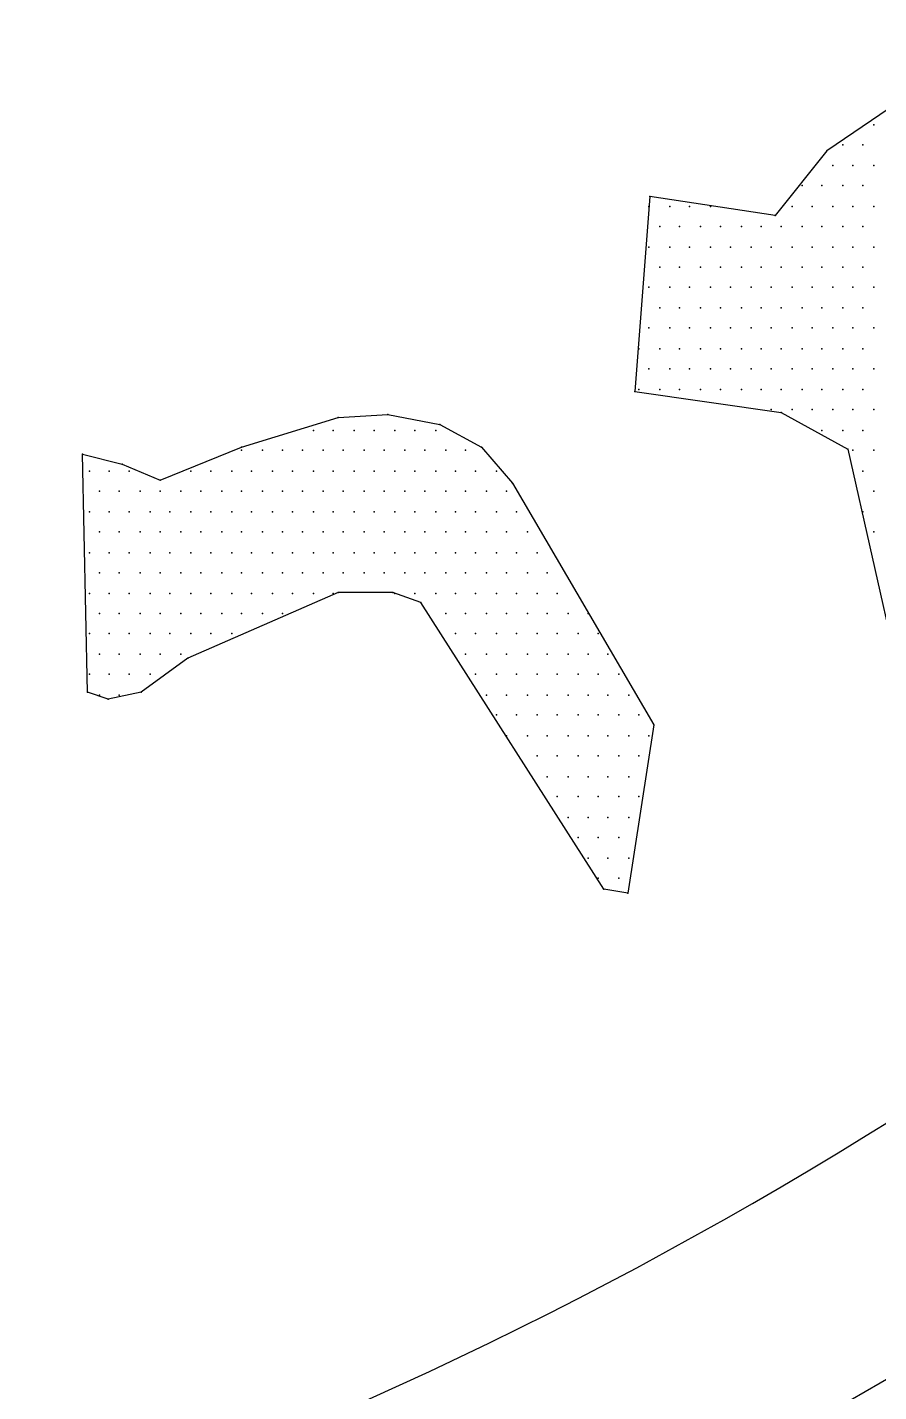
# Model space of a CAD drawing. Extents: x 180421 to 181317, y 668879 to 669680.
# Drawn here: x 180620.51 to 180625.02, y 669599.49 to 669606.72 of the extents above; entities that cross this region are included whole.
import ezdxf

# ---------------------------------------------------------------- set-up
doc = ezdxf.new("R2010")
doc.units = 0
doc.header["$LTSCALE"] = 2.5
doc.header["$MEASUREMENT"] = 0
doc.layers.add('KOTERET', color=1, linetype='CONTINUOUS')

msp = doc.modelspace()

# ---------------------------------------------------------------- linework, layer by layer
at = {"layer": 'KOTERET', "color": 1, "linetype": 'Continuous'}
for points in [[(180622.0816, 669630.2263, 0.06433), (180609.3401, 669633.7416, 0.055067), (180598.0185, 669634.0794, 0.081051), (180584.6436, 669631.3295, 0.05642), (180576.1722, 669626.9486, 0.170965), (180569.6589, 669619.3533, 0.076819), (180568.6666, 669614.8616, 0.118306), (180570.2554, 669608.0158, 0.129737), (180575.3329, 669602.2468, 0.070189), (180585.2717, 669597.0109, 0.047922), (180592.7245, 669595.116, 0.049022), (180603.3916, 669594.3507, 0.072792), (180618.9939, 669597.0531, 0.1248), (180629.2441, 669602.6585, 0.103709), (180634.8759, 669610.6232, 0.036886), (180635.2876, 669612.3703, 0.106536), (180635.0026, 669617.4954, 0.106243), (180629.9355, 669625.2332, 0.106919), (180622.0816, 669630.2263)], [(180592.9145, 669596.2614, 0.049045), (180603.36, 669595.5119, 0.072972), (180618.6666, 669598.1721, 0.125195), (180628.4524, 669603.5083, 0.103069), (180633.7886, 669611.0297, 0.035565), (180634.1422, 669612.5551, 0.105225), (180633.8994, 669617.1365, 0.105504), (180629.1227, 669624.4098, 0.107235), (180621.6594, 669629.1496, 0.064474), (180609.1765, 669632.591, 0.055181), (180598.0871, 669632.9235, 0.081162), (180585.0606, 669630.2474, 0.05669), (180576.7844, 669625.9616, 0.171614), (180570.7409, 669618.9363, 0.076301), (180569.8278, 669614.8194, 0.117637), (180571.2952, 669608.5384, 0.130118), (180575.998, 669603.2022, 0.070334), (180585.6676, 669598.1034, 0.047983), (180592.9145, 669596.2614)]]:
    msp.add_lwpolyline(points, format="xyb", dxfattribs=at)
at = {"layer": 'KOTERET', "color": 2, "linetype": 'Continuous'}
for points in [[(180625.4069, 669606.5168), (180624.7471, 669606.0682)], [(180624.9952, 669606.2054), (180624.9952, 669606.2054)], [(180624.7471, 669606.0682), (180624.4726, 669605.7251)], [(180624.8315, 669606.0999), (180624.8315, 669606.0999)], [(180624.9371, 669606.0999), (180624.9371, 669606.0999)], [(180624.7788, 669605.989), (180624.7788, 669605.989)], [(180624.8843, 669605.989), (180624.8843, 669605.989)], [(180624.9952, 669605.989), (180624.9952, 669605.989)], [(180624.6151, 669605.8835), (180624.6151, 669605.8835)], [(180624.7207, 669605.8835), (180624.7207, 669605.8835)], [(180624.8315, 669605.8835), (180624.8315, 669605.8835)], [(180624.9371, 669605.8835), (180624.9371, 669605.8835)], [(180623.8076, 669605.8254), (180623.7284, 669604.7909)], [(180623.8023, 669605.7726), (180623.8023, 669605.7726)], [(180624.4726, 669605.7251), (180623.8076, 669605.8254)], [(180623.9131, 669605.7726), (180623.9131, 669605.7726)], [(180624.0187, 669605.7726), (180624.0187, 669605.7726)], [(180624.1295, 669605.7726), (180624.1295, 669605.7726)], [(180624.5624, 669605.7726), (180624.5624, 669605.7726)], [(180624.6679, 669605.7726), (180624.6679, 669605.7726)], [(180624.7788, 669605.7726), (180624.7788, 669605.7726)], [(180624.8843, 669605.7726), (180624.8843, 669605.7726)], [(180624.9952, 669605.7726), (180624.9952, 669605.7726)], [(180623.8604, 669605.6671), (180623.8604, 669605.6671)], [(180623.9659, 669605.6671), (180623.9659, 669605.6671)], [(180624.0768, 669605.6671), (180624.0768, 669605.6671)], [(180624.1823, 669605.6671), (180624.1823, 669605.6671)], [(180624.2932, 669605.6671), (180624.2932, 669605.6671)], [(180624.3987, 669605.6671), (180624.3987, 669605.6671)], [(180624.5043, 669605.6671), (180624.5043, 669605.6671)], [(180624.6151, 669605.6671), (180624.6151, 669605.6671)], [(180624.7207, 669605.6671), (180624.7207, 669605.6671)], [(180624.8315, 669605.6671), (180624.8315, 669605.6671)], [(180624.9371, 669605.6671), (180624.9371, 669605.6671)], [(180623.8023, 669605.5562), (180623.8023, 669605.5562)], [(180623.9131, 669605.5562), (180623.9131, 669605.5562)], [(180624.0187, 669605.5562), (180624.0187, 669605.5562)], [(180624.1295, 669605.5562), (180624.1295, 669605.5562)], [(180624.2351, 669605.5562), (180624.2351, 669605.5562)], [(180624.3459, 669605.5562), (180624.3459, 669605.5562)], [(180624.4515, 669605.5562), (180624.4515, 669605.5562)], [(180624.5624, 669605.5562), (180624.5624, 669605.5562)], [(180624.6679, 669605.5562), (180624.6679, 669605.5562)], [(180624.7788, 669605.5562), (180624.7788, 669605.5562)], [(180624.8843, 669605.5562), (180624.8843, 669605.5562)], [(180624.9952, 669605.5562), (180624.9952, 669605.5562)], [(180623.8604, 669605.4506), (180623.8604, 669605.4506)], [(180623.9659, 669605.4506), (180623.9659, 669605.4506)], [(180624.0768, 669605.4506), (180624.0768, 669605.4506)], [(180624.1823, 669605.4506), (180624.1823, 669605.4506)], [(180624.2932, 669605.4506), (180624.2932, 669605.4506)], [(180624.3987, 669605.4506), (180624.3987, 669605.4506)], [(180624.5043, 669605.4506), (180624.5043, 669605.4506)], [(180624.6151, 669605.4506), (180624.6151, 669605.4506)], [(180624.7207, 669605.4506), (180624.7207, 669605.4506)], [(180624.8315, 669605.4506), (180624.8315, 669605.4506)], [(180624.9371, 669605.4506), (180624.9371, 669605.4506)], [(180623.8023, 669605.3451), (180623.8023, 669605.3451)], [(180623.9131, 669605.3451), (180623.9131, 669605.3451)], [(180624.0187, 669605.3451), (180624.0187, 669605.3451)], [(180624.1295, 669605.3451), (180624.1295, 669605.3451)], [(180624.2351, 669605.3451), (180624.2351, 669605.3451)], [(180624.3459, 669605.3451), (180624.3459, 669605.3451)], [(180624.4515, 669605.3451), (180624.4515, 669605.3451)], [(180624.5624, 669605.3451), (180624.5624, 669605.3451)], [(180624.6679, 669605.3451), (180624.6679, 669605.3451)], [(180624.7788, 669605.3451), (180624.7788, 669605.3451)], [(180624.8843, 669605.3451), (180624.8843, 669605.3451)], [(180624.9952, 669605.3451), (180624.9952, 669605.3451)], [(180623.8604, 669605.2342), (180623.8604, 669605.2342)], [(180623.9659, 669605.2342), (180623.9659, 669605.2342)], [(180624.0768, 669605.2342), (180624.0768, 669605.2342)], [(180624.1823, 669605.2342), (180624.1823, 669605.2342)], [(180624.2932, 669605.2342), (180624.2932, 669605.2342)], [(180624.3987, 669605.2342), (180624.3987, 669605.2342)], [(180624.5043, 669605.2342), (180624.5043, 669605.2342)], [(180624.6151, 669605.2342), (180624.6151, 669605.2342)], [(180624.7207, 669605.2342), (180624.7207, 669605.2342)], [(180624.8315, 669605.2342), (180624.8315, 669605.2342)], [(180624.9371, 669605.2342), (180624.9371, 669605.2342)], [(180623.8023, 669605.1287), (180623.8023, 669605.1287)], [(180623.9131, 669605.1287), (180623.9131, 669605.1287)], [(180624.0187, 669605.1287), (180624.0187, 669605.1287)], [(180624.1295, 669605.1287), (180624.1295, 669605.1287)], [(180624.2351, 669605.1287), (180624.2351, 669605.1287)], [(180624.3459, 669605.1287), (180624.3459, 669605.1287)], [(180624.4515, 669605.1287), (180624.4515, 669605.1287)], [(180624.5624, 669605.1287), (180624.5624, 669605.1287)], [(180624.6679, 669605.1287), (180624.6679, 669605.1287)], [(180624.7788, 669605.1287), (180624.7788, 669605.1287)], [(180624.8843, 669605.1287), (180624.8843, 669605.1287)], [(180624.9952, 669605.1287), (180624.9952, 669605.1287)], [(180623.7495, 669605.0178), (180623.7495, 669605.0178)], [(180623.8604, 669605.0178), (180623.8604, 669605.0178)], [(180623.9659, 669605.0178), (180623.9659, 669605.0178)], [(180624.0768, 669605.0178), (180624.0768, 669605.0178)], [(180624.1823, 669605.0178), (180624.1823, 669605.0178)], [(180624.2932, 669605.0178), (180624.2932, 669605.0178)], [(180624.3987, 669605.0178), (180624.3987, 669605.0178)], [(180624.5043, 669605.0178), (180624.5043, 669605.0178)], [(180624.6151, 669605.0178), (180624.6151, 669605.0178)], [(180624.7207, 669605.0178), (180624.7207, 669605.0178)], [(180624.8315, 669605.0178), (180624.8315, 669605.0178)], [(180624.9371, 669605.0178), (180624.9371, 669605.0178)], [(180623.8023, 669604.9123), (180623.8023, 669604.9123)], [(180623.9131, 669604.9123), (180623.9131, 669604.9123)], [(180624.0187, 669604.9123), (180624.0187, 669604.9123)], [(180624.1295, 669604.9123), (180624.1295, 669604.9123)], [(180624.2351, 669604.9123), (180624.2351, 669604.9123)], [(180624.3459, 669604.9123), (180624.3459, 669604.9123)], [(180624.4515, 669604.9123), (180624.4515, 669604.9123)], [(180624.5624, 669604.9123), (180624.5624, 669604.9123)], [(180624.6679, 669604.9123), (180624.6679, 669604.9123)], [(180624.7788, 669604.9123), (180624.7788, 669604.9123)], [(180624.8843, 669604.9123), (180624.8843, 669604.9123)], [(180624.9952, 669604.9123), (180624.9952, 669604.9123)], [(180623.7284, 669604.7909), (180624.5043, 669604.68)], [(180623.7495, 669604.8014), (180623.7495, 669604.8014)], [(180623.8604, 669604.8014), (180623.8604, 669604.8014)], [(180623.9659, 669604.8014), (180623.9659, 669604.8014)], [(180624.0768, 669604.8014), (180624.0768, 669604.8014)], [(180624.1823, 669604.8014), (180624.1823, 669604.8014)], [(180624.2932, 669604.8014), (180624.2932, 669604.8014)], [(180624.3987, 669604.8014), (180624.3987, 669604.8014)], [(180624.5043, 669604.8014), (180624.5043, 669604.8014)], [(180624.6151, 669604.8014), (180624.6151, 669604.8014)], [(180624.7207, 669604.8014), (180624.7207, 669604.8014)], [(180624.8315, 669604.8014), (180624.8315, 669604.8014)], [(180624.9371, 669604.8014), (180624.9371, 669604.8014)], [(180624.4515, 669604.6959), (180624.4515, 669604.6959)], [(180624.5043, 669604.68), (180624.8579, 669604.4847)], [(180624.5624, 669604.6959), (180624.5624, 669604.6959)], [(180624.6679, 669604.6959), (180624.6679, 669604.6959)], [(180624.7788, 669604.6959), (180624.7788, 669604.6959)], [(180624.8843, 669604.6959), (180624.8843, 669604.6959)], [(180624.9952, 669604.6959), (180624.9952, 669604.6959)], [(180621.6435, 669604.4953), (180622.1555, 669604.6536)], [(180622.1555, 669604.6536), (180622.4194, 669604.6695)], [(180622.4194, 669604.6695), (180622.6939, 669604.6167)], [(180622.6939, 669604.6167), (180622.9156, 669604.4953)], [(180622.0236, 669604.585), (180622.0236, 669604.585)], [(180622.1291, 669604.585), (180622.1291, 669604.585)], [(180622.24, 669604.585), (180622.24, 669604.585)], [(180622.3455, 669604.585), (180622.3455, 669604.585)], [(180622.4564, 669604.585), (180622.4564, 669604.585)], [(180622.5619, 669604.585), (180622.5619, 669604.585)], [(180622.6728, 669604.585), (180622.6728, 669604.585)], [(180624.7207, 669604.585), (180624.7207, 669604.585)], [(180624.8315, 669604.585), (180624.8315, 669604.585)], [(180624.9371, 669604.585), (180624.9371, 669604.585)], [(180620.8254, 669603.1969), (180620.799, 669604.4584)], [(180620.799, 669604.4584), (180621.0101, 669604.4056)], [(180621.2107, 669604.3211), (180621.6435, 669604.4953)], [(180621.6435, 669604.4795), (180621.6435, 669604.4795)], [(180621.7544, 669604.4795), (180621.7544, 669604.4795)], [(180621.8599, 669604.4795), (180621.8599, 669604.4795)], [(180621.9655, 669604.4795), (180621.9655, 669604.4795)], [(180622.0763, 669604.4795), (180622.0763, 669604.4795)], [(180622.1819, 669604.4795), (180622.1819, 669604.4795)], [(180622.2927, 669604.4795), (180622.2927, 669604.4795)], [(180622.3983, 669604.4795), (180622.3983, 669604.4795)], [(180622.5091, 669604.4795), (180622.5091, 669604.4795)], [(180622.6147, 669604.4795), (180622.6147, 669604.4795)], [(180622.7256, 669604.4795), (180622.7256, 669604.4795)], [(180622.8311, 669604.4795), (180622.8311, 669604.4795)], [(180622.9156, 669604.4953), (180623.0792, 669604.3053)], [(180624.8579, 669604.4847), (180625.1166, 669603.3394)], [(180624.8843, 669604.4795), (180624.8843, 669604.4795)], [(180624.9952, 669604.4795), (180624.9952, 669604.4795)], [(180621.0101, 669604.4056), (180621.2107, 669604.3211)], [(180620.836, 669604.3686), (180620.836, 669604.3686)], [(180620.9415, 669604.3686), (180620.9415, 669604.3686)], [(180621.0471, 669604.3686), (180621.0471, 669604.3686)], [(180621.3743, 669604.3686), (180621.3743, 669604.3686)], [(180621.4799, 669604.3686), (180621.4799, 669604.3686)], [(180621.5907, 669604.3686), (180621.5907, 669604.3686)], [(180621.6963, 669604.3686), (180621.6963, 669604.3686)], [(180621.8072, 669604.3686), (180621.8072, 669604.3686)], [(180621.9127, 669604.3686), (180621.9127, 669604.3686)], [(180622.0236, 669604.3686), (180622.0236, 669604.3686)], [(180622.1291, 669604.3686), (180622.1291, 669604.3686)], [(180622.24, 669604.3686), (180622.24, 669604.3686)], [(180622.3455, 669604.3686), (180622.3455, 669604.3686)], [(180622.4564, 669604.3686), (180622.4564, 669604.3686)], [(180622.5619, 669604.3686), (180622.5619, 669604.3686)], [(180622.6728, 669604.3686), (180622.6728, 669604.3686)], [(180622.7783, 669604.3686), (180622.7783, 669604.3686)], [(180622.8839, 669604.3686), (180622.8839, 669604.3686)], [(180622.9947, 669604.3686), (180622.9947, 669604.3686)], [(180624.9371, 669604.3686), (180624.9371, 669604.3686)], [(180620.8888, 669604.2631), (180620.8888, 669604.2631)], [(180620.9943, 669604.2631), (180620.9943, 669604.2631)], [(180621.1052, 669604.2631), (180621.1052, 669604.2631)], [(180621.2107, 669604.2631), (180621.2107, 669604.2631)], [(180621.3216, 669604.2631), (180621.3216, 669604.2631)], [(180621.4271, 669604.2631), (180621.4271, 669604.2631)], [(180621.538, 669604.2631), (180621.538, 669604.2631)], [(180621.6435, 669604.2631), (180621.6435, 669604.2631)], [(180621.7544, 669604.2631), (180621.7544, 669604.2631)], [(180621.8599, 669604.2631), (180621.8599, 669604.2631)], [(180621.9655, 669604.2631), (180621.9655, 669604.2631)], [(180622.0763, 669604.2631), (180622.0763, 669604.2631)], [(180622.1819, 669604.2631), (180622.1819, 669604.2631)], [(180622.2927, 669604.2631), (180622.2927, 669604.2631)], [(180622.3983, 669604.2631), (180622.3983, 669604.2631)], [(180622.5091, 669604.2631), (180622.5091, 669604.2631)], [(180622.6147, 669604.2631), (180622.6147, 669604.2631)], [(180622.7256, 669604.2631), (180622.7256, 669604.2631)], [(180622.8311, 669604.2631), (180622.8311, 669604.2631)], [(180622.942, 669604.2631), (180622.942, 669604.2631)], [(180623.0475, 669604.2631), (180623.0475, 669604.2631)], [(180623.0792, 669604.3053), (180623.8287, 669603.0227)], [(180624.9952, 669604.2631), (180624.9952, 669604.2631)], [(180620.836, 669604.1522), (180620.836, 669604.1522)], [(180620.9415, 669604.1522), (180620.9415, 669604.1522)], [(180621.0471, 669604.1522), (180621.0471, 669604.1522)], [(180621.1579, 669604.1522), (180621.1579, 669604.1522)], [(180621.2635, 669604.1522), (180621.2635, 669604.1522)], [(180621.3743, 669604.1522), (180621.3743, 669604.1522)], [(180621.4799, 669604.1522), (180621.4799, 669604.1522)], [(180621.5907, 669604.1522), (180621.5907, 669604.1522)], [(180621.6963, 669604.1522), (180621.6963, 669604.1522)], [(180621.8072, 669604.1522), (180621.8072, 669604.1522)], [(180621.9127, 669604.1522), (180621.9127, 669604.1522)], [(180622.0236, 669604.1522), (180622.0236, 669604.1522)], [(180622.1291, 669604.1522), (180622.1291, 669604.1522)], [(180622.24, 669604.1522), (180622.24, 669604.1522)], [(180622.3455, 669604.1522), (180622.3455, 669604.1522)], [(180622.4564, 669604.1522), (180622.4564, 669604.1522)], [(180622.5619, 669604.1522), (180622.5619, 669604.1522)], [(180622.6728, 669604.1522), (180622.6728, 669604.1522)], [(180622.7783, 669604.1522), (180622.7783, 669604.1522)], [(180622.8839, 669604.1522), (180622.8839, 669604.1522)], [(180622.9947, 669604.1522), (180622.9947, 669604.1522)], [(180623.1003, 669604.1522), (180623.1003, 669604.1522)], [(180624.9371, 669604.1522), (180624.9371, 669604.1522)], [(180620.8888, 669604.0467), (180620.8888, 669604.0467)], [(180620.9943, 669604.0467), (180620.9943, 669604.0467)], [(180621.1052, 669604.0467), (180621.1052, 669604.0467)], [(180621.2107, 669604.0467), (180621.2107, 669604.0467)], [(180621.3216, 669604.0467), (180621.3216, 669604.0467)], [(180621.4271, 669604.0467), (180621.4271, 669604.0467)], [(180621.538, 669604.0467), (180621.538, 669604.0467)], [(180621.6435, 669604.0467), (180621.6435, 669604.0467)], [(180621.7544, 669604.0467), (180621.7544, 669604.0467)], [(180621.8599, 669604.0467), (180621.8599, 669604.0467)], [(180621.9655, 669604.0467), (180621.9655, 669604.0467)], [(180622.0763, 669604.0467), (180622.0763, 669604.0467)], [(180622.1819, 669604.0467), (180622.1819, 669604.0467)], [(180622.2927, 669604.0467), (180622.2927, 669604.0467)], [(180622.3983, 669604.0467), (180622.3983, 669604.0467)], [(180622.5091, 669604.0467), (180622.5091, 669604.0467)], [(180622.6147, 669604.0467), (180622.6147, 669604.0467)], [(180622.7256, 669604.0467), (180622.7256, 669604.0467)], [(180622.8311, 669604.0467), (180622.8311, 669604.0467)], [(180622.942, 669604.0467), (180622.942, 669604.0467)], [(180623.0475, 669604.0467), (180623.0475, 669604.0467)], [(180623.1584, 669604.0467), (180623.1584, 669604.0467)], [(180624.9952, 669604.0467), (180624.9952, 669604.0467)], [(180620.836, 669603.9358), (180620.836, 669603.9358)], [(180620.9415, 669603.9358), (180620.9415, 669603.9358)], [(180621.0471, 669603.9358), (180621.0471, 669603.9358)], [(180621.1579, 669603.9358), (180621.1579, 669603.9358)], [(180621.2635, 669603.9358), (180621.2635, 669603.9358)], [(180621.3743, 669603.9358), (180621.3743, 669603.9358)], [(180621.4799, 669603.9358), (180621.4799, 669603.9358)], [(180621.5907, 669603.9358), (180621.5907, 669603.9358)], [(180621.6963, 669603.9358), (180621.6963, 669603.9358)], [(180621.8072, 669603.9358), (180621.8072, 669603.9358)], [(180621.9127, 669603.9358), (180621.9127, 669603.9358)], [(180622.0236, 669603.9358), (180622.0236, 669603.9358)], [(180622.1291, 669603.9358), (180622.1291, 669603.9358)], [(180622.24, 669603.9358), (180622.24, 669603.9358)], [(180622.3455, 669603.9358), (180622.3455, 669603.9358)], [(180622.4564, 669603.9358), (180622.4564, 669603.9358)], [(180622.5619, 669603.9358), (180622.5619, 669603.9358)], [(180622.6728, 669603.9358), (180622.6728, 669603.9358)], [(180622.7783, 669603.9358), (180622.7783, 669603.9358)], [(180622.8839, 669603.9358), (180622.8839, 669603.9358)], [(180622.9947, 669603.9358), (180622.9947, 669603.9358)], [(180623.1003, 669603.9358), (180623.1003, 669603.9358)], [(180623.2111, 669603.9358), (180623.2111, 669603.9358)], [(180620.8888, 669603.8303), (180620.8888, 669603.8303)], [(180620.9943, 669603.8303), (180620.9943, 669603.8303)], [(180621.1052, 669603.8303), (180621.1052, 669603.8303)], [(180621.2107, 669603.8303), (180621.2107, 669603.8303)], [(180621.3216, 669603.8303), (180621.3216, 669603.8303)], [(180621.4271, 669603.8303), (180621.4271, 669603.8303)], [(180621.538, 669603.8303), (180621.538, 669603.8303)], [(180621.6435, 669603.8303), (180621.6435, 669603.8303)], [(180621.7544, 669603.8303), (180621.7544, 669603.8303)], [(180621.8599, 669603.8303), (180621.8599, 669603.8303)], [(180621.9655, 669603.8303), (180621.9655, 669603.8303)], [(180622.0763, 669603.8303), (180622.0763, 669603.8303)], [(180622.1819, 669603.8303), (180622.1819, 669603.8303)], [(180622.2927, 669603.8303), (180622.2927, 669603.8303)], [(180622.3983, 669603.8303), (180622.3983, 669603.8303)], [(180622.5091, 669603.8303), (180622.5091, 669603.8303)], [(180622.6147, 669603.8303), (180622.6147, 669603.8303)], [(180622.7256, 669603.8303), (180622.7256, 669603.8303)], [(180622.8311, 669603.8303), (180622.8311, 669603.8303)], [(180622.942, 669603.8303), (180622.942, 669603.8303)], [(180623.0475, 669603.8303), (180623.0475, 669603.8303)], [(180623.1584, 669603.8303), (180623.1584, 669603.8303)], [(180623.2639, 669603.8303), (180623.2639, 669603.8303)], [(180620.836, 669603.7194), (180620.836, 669603.7194)], [(180620.9415, 669603.7194), (180620.9415, 669603.7194)], [(180621.0471, 669603.7194), (180621.0471, 669603.7194)], [(180621.1579, 669603.7194), (180621.1579, 669603.7194)], [(180621.2635, 669603.7194), (180621.2635, 669603.7194)], [(180622.1555, 669603.7247), (180621.3585, 669603.3763)], [(180621.3743, 669603.7194), (180621.3743, 669603.7194)], [(180621.4799, 669603.7194), (180621.4799, 669603.7194)], [(180621.5907, 669603.7194), (180621.5907, 669603.7194)], [(180621.6963, 669603.7194), (180621.6963, 669603.7194)], [(180621.8072, 669603.7194), (180621.8072, 669603.7194)], [(180621.9127, 669603.7194), (180621.9127, 669603.7194)], [(180622.0236, 669603.7194), (180622.0236, 669603.7194)], [(180622.1291, 669603.7194), (180622.1291, 669603.7194)], [(180622.4458, 669603.7247), (180622.1555, 669603.7247)], [(180622.5936, 669603.6719), (180622.4458, 669603.7247)], [(180622.4564, 669603.7194), (180622.4564, 669603.7194)], [(180622.5619, 669603.7194), (180622.5619, 669603.7194)], [(180623.5648, 669602.1518), (180622.5936, 669603.6719)], [(180622.6728, 669603.7194), (180622.6728, 669603.7194)], [(180622.7783, 669603.7194), (180622.7783, 669603.7194)], [(180622.8839, 669603.7194), (180622.8839, 669603.7194)], [(180622.9947, 669603.7194), (180622.9947, 669603.7194)], [(180623.1003, 669603.7194), (180623.1003, 669603.7194)], [(180623.2111, 669603.7194), (180623.2111, 669603.7194)], [(180623.3167, 669603.7194), (180623.3167, 669603.7194)], [(180620.8888, 669603.6138), (180620.8888, 669603.6138)], [(180620.9943, 669603.6138), (180620.9943, 669603.6138)], [(180621.1052, 669603.6138), (180621.1052, 669603.6138)], [(180621.2107, 669603.6138), (180621.2107, 669603.6138)], [(180621.3216, 669603.6138), (180621.3216, 669603.6138)], [(180621.4271, 669603.6138), (180621.4271, 669603.6138)], [(180621.538, 669603.6138), (180621.538, 669603.6138)], [(180621.6435, 669603.6138), (180621.6435, 669603.6138)], [(180621.7544, 669603.6138), (180621.7544, 669603.6138)], [(180621.8599, 669603.6138), (180621.8599, 669603.6138)], [(180622.7256, 669603.6138), (180622.7256, 669603.6138)], [(180622.8311, 669603.6138), (180622.8311, 669603.6138)], [(180622.942, 669603.6138), (180622.942, 669603.6138)], [(180623.0475, 669603.6138), (180623.0475, 669603.6138)], [(180623.1584, 669603.6138), (180623.1584, 669603.6138)], [(180623.2639, 669603.6138), (180623.2639, 669603.6138)], [(180623.3748, 669603.6138), (180623.3748, 669603.6138)], [(180623.4803, 669603.6138), (180623.4803, 669603.6138)], [(180620.836, 669603.5083), (180620.836, 669603.5083)], [(180620.9415, 669603.5083), (180620.9415, 669603.5083)], [(180621.0471, 669603.5083), (180621.0471, 669603.5083)], [(180621.1579, 669603.5083), (180621.1579, 669603.5083)], [(180621.2635, 669603.5083), (180621.2635, 669603.5083)], [(180621.3743, 669603.5083), (180621.3743, 669603.5083)], [(180621.4799, 669603.5083), (180621.4799, 669603.5083)], [(180621.5907, 669603.5083), (180621.5907, 669603.5083)], [(180622.7783, 669603.5083), (180622.7783, 669603.5083)], [(180622.8839, 669603.5083), (180622.8839, 669603.5083)], [(180622.9947, 669603.5083), (180622.9947, 669603.5083)], [(180623.1003, 669603.5083), (180623.1003, 669603.5083)], [(180623.2111, 669603.5083), (180623.2111, 669603.5083)], [(180623.3167, 669603.5083), (180623.3167, 669603.5083)], [(180623.4275, 669603.5083), (180623.4275, 669603.5083)], [(180623.5331, 669603.5083), (180623.5331, 669603.5083)], [(180620.8888, 669603.3974), (180620.8888, 669603.3974)], [(180620.9943, 669603.3974), (180620.9943, 669603.3974)], [(180621.1052, 669603.3974), (180621.1052, 669603.3974)], [(180621.3585, 669603.3763), (180621.1104, 669603.1969)], [(180621.2107, 669603.3974), (180621.2107, 669603.3974)], [(180621.3216, 669603.3974), (180621.3216, 669603.3974)], [(180622.8311, 669603.3974), (180622.8311, 669603.3974)], [(180622.942, 669603.3974), (180622.942, 669603.3974)], [(180623.0475, 669603.3974), (180623.0475, 669603.3974)], [(180623.1584, 669603.3974), (180623.1584, 669603.3974)], [(180623.2639, 669603.3974), (180623.2639, 669603.3974)], [(180623.3748, 669603.3974), (180623.3748, 669603.3974)], [(180623.4803, 669603.3974), (180623.4803, 669603.3974)], [(180623.5859, 669603.3974), (180623.5859, 669603.3974)], [(180620.836, 669603.2919), (180620.836, 669603.2919)], [(180620.9415, 669603.2919), (180620.9415, 669603.2919)], [(180621.0471, 669603.2919), (180621.0471, 669603.2919)], [(180621.1579, 669603.2919), (180621.1579, 669603.2919)], [(180622.8839, 669603.2919), (180622.8839, 669603.2919)], [(180622.9947, 669603.2919), (180622.9947, 669603.2919)], [(180623.1003, 669603.2919), (180623.1003, 669603.2919)], [(180623.2111, 669603.2919), (180623.2111, 669603.2919)], [(180623.3167, 669603.2919), (180623.3167, 669603.2919)], [(180623.4275, 669603.2919), (180623.4275, 669603.2919)], [(180623.5331, 669603.2919), (180623.5331, 669603.2919)], [(180623.644, 669603.2919), (180623.644, 669603.2919)], [(180620.9363, 669603.1599), (180620.8254, 669603.1969)], [(180620.8888, 669603.181), (180620.8888, 669603.181)], [(180621.1104, 669603.1969), (180620.9363, 669603.1599)], [(180620.9943, 669603.181), (180620.9943, 669603.181)], [(180622.942, 669603.181), (180622.942, 669603.181)], [(180623.0475, 669603.181), (180623.0475, 669603.181)], [(180623.1584, 669603.181), (180623.1584, 669603.181)], [(180623.2639, 669603.181), (180623.2639, 669603.181)], [(180623.3748, 669603.181), (180623.3748, 669603.181)], [(180623.4803, 669603.181), (180623.4803, 669603.181)], [(180623.5859, 669603.181), (180623.5859, 669603.181)], [(180623.6967, 669603.181), (180623.6967, 669603.181)], [(180622.9947, 669603.0755), (180622.9947, 669603.0755)], [(180623.1003, 669603.0755), (180623.1003, 669603.0755)], [(180623.2111, 669603.0755), (180623.2111, 669603.0755)], [(180623.3167, 669603.0755), (180623.3167, 669603.0755)], [(180623.4275, 669603.0755), (180623.4275, 669603.0755)], [(180623.5331, 669603.0755), (180623.5331, 669603.0755)], [(180623.644, 669603.0755), (180623.644, 669603.0755)], [(180623.8287, 669603.0227), (180623.6915, 669602.1307)], [(180623.7495, 669603.0755), (180623.7495, 669603.0755)], [(180623.0475, 669602.9646), (180623.0475, 669602.9646)], [(180623.1584, 669602.9646), (180623.1584, 669602.9646)], [(180623.2639, 669602.9646), (180623.2639, 669602.9646)], [(180623.3748, 669602.9646), (180623.3748, 669602.9646)], [(180623.4803, 669602.9646), (180623.4803, 669602.9646)], [(180623.5859, 669602.9646), (180623.5859, 669602.9646)], [(180623.6967, 669602.9646), (180623.6967, 669602.9646)], [(180623.8023, 669602.9646), (180623.8023, 669602.9646)], [(180623.2111, 669602.8591), (180623.2111, 669602.8591)], [(180623.3167, 669602.8591), (180623.3167, 669602.8591)], [(180623.4275, 669602.8591), (180623.4275, 669602.8591)], [(180623.5331, 669602.8591), (180623.5331, 669602.8591)], [(180623.644, 669602.8591), (180623.644, 669602.8591)], [(180623.7495, 669602.8591), (180623.7495, 669602.8591)], [(180623.2639, 669602.7482), (180623.2639, 669602.7482)], [(180623.3748, 669602.7482), (180623.3748, 669602.7482)], [(180623.4803, 669602.7482), (180623.4803, 669602.7482)], [(180623.5859, 669602.7482), (180623.5859, 669602.7482)], [(180623.6967, 669602.7482), (180623.6967, 669602.7482)], [(180623.3167, 669602.6427), (180623.3167, 669602.6427)], [(180623.4275, 669602.6427), (180623.4275, 669602.6427)], [(180623.5331, 669602.6427), (180623.5331, 669602.6427)], [(180623.644, 669602.6427), (180623.644, 669602.6427)], [(180623.7495, 669602.6427), (180623.7495, 669602.6427)], [(180623.3748, 669602.5318), (180623.3748, 669602.5318)], [(180623.4803, 669602.5318), (180623.4803, 669602.5318)], [(180623.5859, 669602.5318), (180623.5859, 669602.5318)], [(180623.6967, 669602.5318), (180623.6967, 669602.5318)], [(180623.4275, 669602.4263), (180623.4275, 669602.4263)], [(180623.5331, 669602.4263), (180623.5331, 669602.4263)], [(180623.644, 669602.4263), (180623.644, 669602.4263)], [(180623.4803, 669602.3154), (180623.4803, 669602.3154)], [(180623.5859, 669602.3154), (180623.5859, 669602.3154)], [(180623.6967, 669602.3154), (180623.6967, 669602.3154)], [(180623.5331, 669602.2099), (180623.5331, 669602.2099)], [(180623.644, 669602.2099), (180623.644, 669602.2099)], [(180623.6915, 669602.1307), (180623.5648, 669602.1518)]]:
    msp.add_lwpolyline(points, dxfattribs=at)
at = {"layer": 'KOTERET', "color": 1}
for p in [(180624.9952, 669606.2054), (180624.9952, 669606.2054), (180624.7471, 669606.0682), (180624.7471, 669606.0682), (180624.8315, 669606.0999), (180624.8315, 669606.0999), (180624.9371, 669606.0999), (180624.9371, 669606.0999), (180624.7788, 669605.989), (180624.7788, 669605.989), (180624.8843, 669605.989), (180624.8843, 669605.989), (180624.9952, 669605.989), (180624.9952, 669605.989), (180624.6151, 669605.8835), (180624.6151, 669605.8835), (180624.7207, 669605.8835), (180624.7207, 669605.8835), (180624.8315, 669605.8835), (180624.8315, 669605.8835), (180624.9371, 669605.8835), (180624.9371, 669605.8835), (180623.8023, 669605.7726), (180623.8023, 669605.7726), (180623.8076, 669605.8254), (180623.8076, 669605.8254), (180623.9131, 669605.7726), (180623.9131, 669605.7726), (180624.0187, 669605.7726), (180624.0187, 669605.7726), (180624.1295, 669605.7726), (180624.1295, 669605.7726), (180624.5624, 669605.7726), (180624.5624, 669605.7726), (180624.6679, 669605.7726), (180624.6679, 669605.7726), (180624.7788, 669605.7726), (180624.7788, 669605.7726), (180624.8843, 669605.7726), (180624.8843, 669605.7726), (180624.9952, 669605.7726), (180624.9952, 669605.7726), (180624.4726, 669605.7251), (180624.4726, 669605.7251), (180623.8604, 669605.6671), (180623.8604, 669605.6671), (180623.9659, 669605.6671), (180623.9659, 669605.6671), (180624.0768, 669605.6671), (180624.0768, 669605.6671), (180624.1823, 669605.6671), (180624.1823, 669605.6671), (180624.2932, 669605.6671), (180624.2932, 669605.6671), (180624.3987, 669605.6671), (180624.3987, 669605.6671), (180624.5043, 669605.6671), (180624.5043, 669605.6671), (180624.6151, 669605.6671), (180624.6151, 669605.6671), (180624.7207, 669605.6671), (180624.7207, 669605.6671), (180624.8315, 669605.6671), (180624.8315, 669605.6671), (180624.9371, 669605.6671), (180624.9371, 669605.6671), (180623.8023, 669605.5562), (180623.8023, 669605.5562), (180623.9131, 669605.5562), (180623.9131, 669605.5562), (180624.0187, 669605.5562), (180624.0187, 669605.5562), (180624.1295, 669605.5562), (180624.1295, 669605.5562), (180624.2351, 669605.5562), (180624.2351, 669605.5562), (180624.3459, 669605.5562), (180624.3459, 669605.5562), (180624.4515, 669605.5562), (180624.4515, 669605.5562), (180624.5624, 669605.5562), (180624.5624, 669605.5562), (180624.6679, 669605.5562), (180624.6679, 669605.5562), (180624.7788, 669605.5562), (180624.7788, 669605.5562), (180624.8843, 669605.5562), (180624.8843, 669605.5562), (180624.9952, 669605.5562), (180624.9952, 669605.5562), (180623.8604, 669605.4506), (180623.8604, 669605.4506), (180623.9659, 669605.4506), (180623.9659, 669605.4506), (180624.0768, 669605.4506), (180624.0768, 669605.4506), (180624.1823, 669605.4506), (180624.1823, 669605.4506), (180624.2932, 669605.4506), (180624.2932, 669605.4506), (180624.3987, 669605.4506), (180624.3987, 669605.4506), (180624.5043, 669605.4506), (180624.5043, 669605.4506), (180624.6151, 669605.4506), (180624.6151, 669605.4506), (180624.7207, 669605.4506), (180624.7207, 669605.4506), (180624.8315, 669605.4506), (180624.8315, 669605.4506), (180624.9371, 669605.4506), (180624.9371, 669605.4506), (180623.8023, 669605.3451), (180623.8023, 669605.3451), (180623.9131, 669605.3451), (180623.9131, 669605.3451), (180624.0187, 669605.3451), (180624.0187, 669605.3451), (180624.1295, 669605.3451), (180624.1295, 669605.3451), (180624.2351, 669605.3451), (180624.2351, 669605.3451), (180624.3459, 669605.3451), (180624.3459, 669605.3451), (180624.4515, 669605.3451), (180624.4515, 669605.3451), (180624.5624, 669605.3451), (180624.5624, 669605.3451), (180624.6679, 669605.3451), (180624.6679, 669605.3451), (180624.7788, 669605.3451), (180624.7788, 669605.3451), (180624.8843, 669605.3451), (180624.8843, 669605.3451), (180624.9952, 669605.3451), (180624.9952, 669605.3451), (180623.8604, 669605.2342), (180623.8604, 669605.2342), (180623.9659, 669605.2342), (180623.9659, 669605.2342), (180624.0768, 669605.2342), (180624.0768, 669605.2342), (180624.1823, 669605.2342), (180624.1823, 669605.2342), (180624.2932, 669605.2342), (180624.2932, 669605.2342), (180624.3987, 669605.2342), (180624.3987, 669605.2342), (180624.5043, 669605.2342), (180624.5043, 669605.2342), (180624.6151, 669605.2342), (180624.6151, 669605.2342), (180624.7207, 669605.2342), (180624.7207, 669605.2342), (180624.8315, 669605.2342), (180624.8315, 669605.2342), (180624.9371, 669605.2342), (180624.9371, 669605.2342), (180623.8023, 669605.1287), (180623.8023, 669605.1287), (180623.9131, 669605.1287), (180623.9131, 669605.1287), (180624.0187, 669605.1287), (180624.0187, 669605.1287), (180624.1295, 669605.1287), (180624.1295, 669605.1287), (180624.2351, 669605.1287), (180624.2351, 669605.1287), (180624.3459, 669605.1287), (180624.3459, 669605.1287), (180624.4515, 669605.1287), (180624.4515, 669605.1287), (180624.5624, 669605.1287), (180624.5624, 669605.1287), (180624.6679, 669605.1287), (180624.6679, 669605.1287), (180624.7788, 669605.1287), (180624.7788, 669605.1287), (180624.8843, 669605.1287), (180624.8843, 669605.1287), (180624.9952, 669605.1287), (180624.9952, 669605.1287), (180623.7495, 669605.0178), (180623.7495, 669605.0178), (180623.8604, 669605.0178), (180623.8604, 669605.0178), (180623.9659, 669605.0178), (180623.9659, 669605.0178), (180624.0768, 669605.0178), (180624.0768, 669605.0178), (180624.1823, 669605.0178), (180624.1823, 669605.0178), (180624.2932, 669605.0178), (180624.2932, 669605.0178), (180624.3987, 669605.0178), (180624.3987, 669605.0178), (180624.5043, 669605.0178), (180624.5043, 669605.0178), (180624.6151, 669605.0178), (180624.6151, 669605.0178), (180624.7207, 669605.0178), (180624.7207, 669605.0178), (180624.8315, 669605.0178), (180624.8315, 669605.0178), (180624.9371, 669605.0178), (180624.9371, 669605.0178), (180623.8023, 669604.9123), (180623.8023, 669604.9123), (180623.9131, 669604.9123), (180623.9131, 669604.9123), (180624.0187, 669604.9123), (180624.0187, 669604.9123), (180624.1295, 669604.9123), (180624.1295, 669604.9123), (180624.2351, 669604.9123), (180624.2351, 669604.9123), (180624.3459, 669604.9123), (180624.3459, 669604.9123), (180624.4515, 669604.9123), (180624.4515, 669604.9123), (180624.5624, 669604.9123), (180624.5624, 669604.9123), (180624.6679, 669604.9123), (180624.6679, 669604.9123), (180624.7788, 669604.9123), (180624.7788, 669604.9123), (180624.8843, 669604.9123), (180624.8843, 669604.9123), (180624.9952, 669604.9123), (180624.9952, 669604.9123), (180623.7284, 669604.7909), (180623.7284, 669604.7909), (180623.7495, 669604.8014), (180623.7495, 669604.8014), (180623.8604, 669604.8014), (180623.8604, 669604.8014), (180623.9659, 669604.8014), (180623.9659, 669604.8014), (180624.0768, 669604.8014), (180624.0768, 669604.8014), (180624.1823, 669604.8014), (180624.1823, 669604.8014), (180624.2932, 669604.8014), (180624.2932, 669604.8014), (180624.3987, 669604.8014), (180624.3987, 669604.8014), (180624.5043, 669604.8014), (180624.5043, 669604.8014), (180624.6151, 669604.8014), (180624.6151, 669604.8014), (180624.7207, 669604.8014), (180624.7207, 669604.8014), (180624.8315, 669604.8014), (180624.8315, 669604.8014), (180624.9371, 669604.8014), (180624.9371, 669604.8014), (180624.4515, 669604.6959), (180624.4515, 669604.6959), (180624.5043, 669604.68), (180624.5043, 669604.68), (180624.5624, 669604.6959), (180624.5624, 669604.6959), (180624.6679, 669604.6959), (180624.6679, 669604.6959), (180624.7788, 669604.6959), (180624.7788, 669604.6959), (180624.8843, 669604.6959), (180624.8843, 669604.6959), (180624.9952, 669604.6959), (180624.9952, 669604.6959), (180622.1555, 669604.6536), (180622.1555, 669604.6536), (180622.4194, 669604.6695), (180622.4194, 669604.6695), (180622.6939, 669604.6167), (180622.6939, 669604.6167), (180622.0236, 669604.585), (180622.0236, 669604.585), (180622.1291, 669604.585), (180622.1291, 669604.585), (180622.24, 669604.585), (180622.24, 669604.585), (180622.3455, 669604.585), (180622.3455, 669604.585), (180622.4564, 669604.585), (180622.4564, 669604.585), (180622.5619, 669604.585), (180622.5619, 669604.585), (180622.6728, 669604.585), (180622.6728, 669604.585), (180624.7207, 669604.585), (180624.7207, 669604.585), (180624.8315, 669604.585), (180624.8315, 669604.585), (180624.9371, 669604.585), (180624.9371, 669604.585), (180620.799, 669604.4584), (180620.799, 669604.4584), (180621.6435, 669604.4953), (180621.6435, 669604.4953), (180621.6435, 669604.4795), (180621.6435, 669604.4795), (180621.7544, 669604.4795), (180621.7544, 669604.4795), (180621.8599, 669604.4795), (180621.8599, 669604.4795), (180621.9655, 669604.4795), (180621.9655, 669604.4795), (180622.0763, 669604.4795), (180622.0763, 669604.4795), (180622.1819, 669604.4795), (180622.1819, 669604.4795), (180622.2927, 669604.4795), (180622.2927, 669604.4795), (180622.3983, 669604.4795), (180622.3983, 669604.4795), (180622.5091, 669604.4795), (180622.5091, 669604.4795), (180622.6147, 669604.4795), (180622.6147, 669604.4795), (180622.7256, 669604.4795), (180622.7256, 669604.4795), (180622.8311, 669604.4795), (180622.8311, 669604.4795), (180622.9156, 669604.4953), (180622.9156, 669604.4953), (180624.8579, 669604.4847), (180624.8579, 669604.4847), (180624.8843, 669604.4795), (180624.8843, 669604.4795), (180624.9952, 669604.4795), (180624.9952, 669604.4795), (180621.0101, 669604.4056), (180621.0101, 669604.4056), (180620.836, 669604.3686), (180620.836, 669604.3686), (180620.9415, 669604.3686), (180620.9415, 669604.3686), (180621.0471, 669604.3686), (180621.0471, 669604.3686), (180621.2107, 669604.3211), (180621.2107, 669604.3211), (180621.3743, 669604.3686), (180621.3743, 669604.3686), (180621.4799, 669604.3686), (180621.4799, 669604.3686), (180621.5907, 669604.3686), (180621.5907, 669604.3686), (180621.6963, 669604.3686), (180621.6963, 669604.3686), (180621.8072, 669604.3686), (180621.8072, 669604.3686), (180621.9127, 669604.3686), (180621.9127, 669604.3686), (180622.0236, 669604.3686), (180622.0236, 669604.3686), (180622.1291, 669604.3686), (180622.1291, 669604.3686), (180622.24, 669604.3686), (180622.24, 669604.3686), (180622.3455, 669604.3686), (180622.3455, 669604.3686), (180622.4564, 669604.3686), (180622.4564, 669604.3686), (180622.5619, 669604.3686), (180622.5619, 669604.3686), (180622.6728, 669604.3686), (180622.6728, 669604.3686), (180622.7783, 669604.3686), (180622.7783, 669604.3686), (180622.8839, 669604.3686), (180622.8839, 669604.3686), (180622.9947, 669604.3686), (180622.9947, 669604.3686), (180624.9371, 669604.3686), (180624.9371, 669604.3686), (180620.8888, 669604.2631), (180620.8888, 669604.2631), (180620.9943, 669604.2631), (180620.9943, 669604.2631), (180621.1052, 669604.2631), (180621.1052, 669604.2631), (180621.2107, 669604.2631), (180621.2107, 669604.2631), (180621.3216, 669604.2631), (180621.3216, 669604.2631), (180621.4271, 669604.2631), (180621.4271, 669604.2631), (180621.538, 669604.2631), (180621.538, 669604.2631), (180621.6435, 669604.2631), (180621.6435, 669604.2631), (180621.7544, 669604.2631), (180621.7544, 669604.2631), (180621.8599, 669604.2631), (180621.8599, 669604.2631), (180621.9655, 669604.2631), (180621.9655, 669604.2631), (180622.0763, 669604.2631), (180622.0763, 669604.2631), (180622.1819, 669604.2631), (180622.1819, 669604.2631), (180622.2927, 669604.2631), (180622.2927, 669604.2631), (180622.3983, 669604.2631), (180622.3983, 669604.2631), (180622.5091, 669604.2631), (180622.5091, 669604.2631), (180622.6147, 669604.2631), (180622.6147, 669604.2631), (180622.7256, 669604.2631), (180622.7256, 669604.2631), (180622.8311, 669604.2631), (180622.8311, 669604.2631), (180622.942, 669604.2631), (180622.942, 669604.2631), (180623.0475, 669604.2631), (180623.0475, 669604.2631), (180623.0792, 669604.3053), (180623.0792, 669604.3053), (180624.9952, 669604.2631), (180624.9952, 669604.2631), (180620.836, 669604.1522), (180620.836, 669604.1522), (180620.9415, 669604.1522), (180620.9415, 669604.1522), (180621.0471, 669604.1522), (180621.0471, 669604.1522), (180621.1579, 669604.1522), (180621.1579, 669604.1522), (180621.2635, 669604.1522), (180621.2635, 669604.1522), (180621.3743, 669604.1522), (180621.3743, 669604.1522), (180621.4799, 669604.1522), (180621.4799, 669604.1522), (180621.5907, 669604.1522), (180621.5907, 669604.1522), (180621.6963, 669604.1522), (180621.6963, 669604.1522), (180621.8072, 669604.1522), (180621.8072, 669604.1522), (180621.9127, 669604.1522), (180621.9127, 669604.1522), (180622.0236, 669604.1522), (180622.0236, 669604.1522), (180622.1291, 669604.1522), (180622.1291, 669604.1522), (180622.24, 669604.1522), (180622.24, 669604.1522), (180622.3455, 669604.1522), (180622.3455, 669604.1522), (180622.4564, 669604.1522), (180622.4564, 669604.1522), (180622.5619, 669604.1522), (180622.5619, 669604.1522), (180622.6728, 669604.1522), (180622.6728, 669604.1522), (180622.7783, 669604.1522), (180622.7783, 669604.1522), (180622.8839, 669604.1522), (180622.8839, 669604.1522), (180622.9947, 669604.1522), (180622.9947, 669604.1522), (180623.1003, 669604.1522), (180623.1003, 669604.1522), (180624.9371, 669604.1522), (180624.9371, 669604.1522), (180620.8888, 669604.0467), (180620.8888, 669604.0467), (180620.9943, 669604.0467), (180620.9943, 669604.0467), (180621.1052, 669604.0467), (180621.1052, 669604.0467), (180621.2107, 669604.0467), (180621.2107, 669604.0467), (180621.3216, 669604.0467), (180621.3216, 669604.0467), (180621.4271, 669604.0467), (180621.4271, 669604.0467), (180621.538, 669604.0467), (180621.538, 669604.0467), (180621.6435, 669604.0467), (180621.6435, 669604.0467), (180621.7544, 669604.0467), (180621.7544, 669604.0467), (180621.8599, 669604.0467), (180621.8599, 669604.0467), (180621.9655, 669604.0467), (180621.9655, 669604.0467), (180622.0763, 669604.0467), (180622.0763, 669604.0467), (180622.1819, 669604.0467), (180622.1819, 669604.0467), (180622.2927, 669604.0467), (180622.2927, 669604.0467), (180622.3983, 669604.0467), (180622.3983, 669604.0467), (180622.5091, 669604.0467), (180622.5091, 669604.0467), (180622.6147, 669604.0467), (180622.6147, 669604.0467), (180622.7256, 669604.0467), (180622.7256, 669604.0467), (180622.8311, 669604.0467), (180622.8311, 669604.0467), (180622.942, 669604.0467), (180622.942, 669604.0467), (180623.0475, 669604.0467), (180623.0475, 669604.0467), (180623.1584, 669604.0467), (180623.1584, 669604.0467), (180624.9952, 669604.0467), (180624.9952, 669604.0467), (180620.836, 669603.9358), (180620.836, 669603.9358), (180620.9415, 669603.9358), (180620.9415, 669603.9358), (180621.0471, 669603.9358), (180621.0471, 669603.9358), (180621.1579, 669603.9358), (180621.1579, 669603.9358), (180621.2635, 669603.9358), (180621.2635, 669603.9358), (180621.3743, 669603.9358), (180621.3743, 669603.9358), (180621.4799, 669603.9358), (180621.4799, 669603.9358), (180621.5907, 669603.9358), (180621.5907, 669603.9358), (180621.6963, 669603.9358), (180621.6963, 669603.9358), (180621.8072, 669603.9358), (180621.8072, 669603.9358), (180621.9127, 669603.9358), (180621.9127, 669603.9358), (180622.0236, 669603.9358), (180622.0236, 669603.9358), (180622.1291, 669603.9358), (180622.1291, 669603.9358), (180622.24, 669603.9358), (180622.24, 669603.9358), (180622.3455, 669603.9358), (180622.3455, 669603.9358), (180622.4564, 669603.9358), (180622.4564, 669603.9358), (180622.5619, 669603.9358), (180622.5619, 669603.9358), (180622.6728, 669603.9358), (180622.6728, 669603.9358), (180622.7783, 669603.9358), (180622.7783, 669603.9358), (180622.8839, 669603.9358), (180622.8839, 669603.9358), (180622.9947, 669603.9358), (180622.9947, 669603.9358), (180623.1003, 669603.9358), (180623.1003, 669603.9358), (180623.2111, 669603.9358), (180623.2111, 669603.9358), (180620.8888, 669603.8303), (180620.8888, 669603.8303), (180620.9943, 669603.8303), (180620.9943, 669603.8303), (180621.1052, 669603.8303), (180621.1052, 669603.8303), (180621.2107, 669603.8303), (180621.2107, 669603.8303), (180621.3216, 669603.8303), (180621.3216, 669603.8303), (180621.4271, 669603.8303), (180621.4271, 669603.8303), (180621.538, 669603.8303), (180621.538, 669603.8303), (180621.6435, 669603.8303), (180621.6435, 669603.8303), (180621.7544, 669603.8303), (180621.7544, 669603.8303), (180621.8599, 669603.8303), (180621.8599, 669603.8303), (180621.9655, 669603.8303), (180621.9655, 669603.8303), (180622.0763, 669603.8303), (180622.0763, 669603.8303), (180622.1819, 669603.8303), (180622.1819, 669603.8303), (180622.2927, 669603.8303), (180622.2927, 669603.8303), (180622.3983, 669603.8303), (180622.3983, 669603.8303), (180622.5091, 669603.8303), (180622.5091, 669603.8303), (180622.6147, 669603.8303), (180622.6147, 669603.8303), (180622.7256, 669603.8303), (180622.7256, 669603.8303), (180622.8311, 669603.8303), (180622.8311, 669603.8303), (180622.942, 669603.8303), (180622.942, 669603.8303), (180623.0475, 669603.8303), (180623.0475, 669603.8303), (180623.1584, 669603.8303), (180623.1584, 669603.8303), (180623.2639, 669603.8303), (180623.2639, 669603.8303), (180620.836, 669603.7194), (180620.836, 669603.7194), (180620.9415, 669603.7194), (180620.9415, 669603.7194), (180621.0471, 669603.7194), (180621.0471, 669603.7194), (180621.1579, 669603.7194), (180621.1579, 669603.7194), (180621.2635, 669603.7194), (180621.2635, 669603.7194), (180621.3743, 669603.7194), (180621.3743, 669603.7194), (180621.4799, 669603.7194), (180621.4799, 669603.7194), (180621.5907, 669603.7194), (180621.5907, 669603.7194), (180621.6963, 669603.7194), (180621.6963, 669603.7194), (180621.8072, 669603.7194), (180621.8072, 669603.7194), (180621.9127, 669603.7194), (180621.9127, 669603.7194), (180622.0236, 669603.7194), (180622.0236, 669603.7194), (180622.1291, 669603.7194), (180622.1291, 669603.7194), (180622.1555, 669603.7247), (180622.1555, 669603.7247), (180622.4458, 669603.7247), (180622.4458, 669603.7247), (180622.4564, 669603.7194), (180622.4564, 669603.7194), (180622.5619, 669603.7194), (180622.5619, 669603.7194), (180622.5936, 669603.6719), (180622.5936, 669603.6719), (180622.6728, 669603.7194), (180622.6728, 669603.7194), (180622.7783, 669603.7194), (180622.7783, 669603.7194), (180622.8839, 669603.7194), (180622.8839, 669603.7194), (180622.9947, 669603.7194), (180622.9947, 669603.7194), (180623.1003, 669603.7194), (180623.1003, 669603.7194), (180623.2111, 669603.7194), (180623.2111, 669603.7194), (180623.3167, 669603.7194), (180623.3167, 669603.7194), (180620.8888, 669603.6138), (180620.8888, 669603.6138), (180620.9943, 669603.6138), (180620.9943, 669603.6138), (180621.1052, 669603.6138), (180621.1052, 669603.6138), (180621.2107, 669603.6138), (180621.2107, 669603.6138), (180621.3216, 669603.6138), (180621.3216, 669603.6138), (180621.4271, 669603.6138), (180621.4271, 669603.6138), (180621.538, 669603.6138), (180621.538, 669603.6138), (180621.6435, 669603.6138), (180621.6435, 669603.6138), (180621.7544, 669603.6138), (180621.7544, 669603.6138), (180621.8599, 669603.6138), (180621.8599, 669603.6138), (180622.7256, 669603.6138), (180622.7256, 669603.6138), (180622.8311, 669603.6138), (180622.8311, 669603.6138), (180622.942, 669603.6138), (180622.942, 669603.6138), (180623.0475, 669603.6138), (180623.0475, 669603.6138), (180623.1584, 669603.6138), (180623.1584, 669603.6138), (180623.2639, 669603.6138), (180623.2639, 669603.6138), (180623.3748, 669603.6138), (180623.3748, 669603.6138), (180623.4803, 669603.6138), (180623.4803, 669603.6138), (180620.836, 669603.5083), (180620.836, 669603.5083), (180620.9415, 669603.5083), (180620.9415, 669603.5083), (180621.0471, 669603.5083), (180621.0471, 669603.5083), (180621.1579, 669603.5083), (180621.1579, 669603.5083), (180621.2635, 669603.5083), (180621.2635, 669603.5083), (180621.3743, 669603.5083), (180621.3743, 669603.5083), (180621.4799, 669603.5083), (180621.4799, 669603.5083), (180621.5907, 669603.5083), (180621.5907, 669603.5083), (180622.7783, 669603.5083), (180622.7783, 669603.5083), (180622.8839, 669603.5083), (180622.8839, 669603.5083), (180622.9947, 669603.5083), (180622.9947, 669603.5083), (180623.1003, 669603.5083), (180623.1003, 669603.5083), (180623.2111, 669603.5083), (180623.2111, 669603.5083), (180623.3167, 669603.5083), (180623.3167, 669603.5083), (180623.4275, 669603.5083), (180623.4275, 669603.5083), (180623.5331, 669603.5083), (180623.5331, 669603.5083), (180620.8888, 669603.3974), (180620.8888, 669603.3974), (180620.9943, 669603.3974), (180620.9943, 669603.3974), (180621.1052, 669603.3974), (180621.1052, 669603.3974), (180621.2107, 669603.3974), (180621.2107, 669603.3974), (180621.3216, 669603.3974), (180621.3216, 669603.3974), (180621.3585, 669603.3763), (180621.3585, 669603.3763), (180622.8311, 669603.3974), (180622.8311, 669603.3974), (180622.942, 669603.3974), (180622.942, 669603.3974), (180623.0475, 669603.3974), (180623.0475, 669603.3974), (180623.1584, 669603.3974), (180623.1584, 669603.3974), (180623.2639, 669603.3974), (180623.2639, 669603.3974), (180623.3748, 669603.3974), (180623.3748, 669603.3974), (180623.4803, 669603.3974), (180623.4803, 669603.3974), (180623.5859, 669603.3974), (180623.5859, 669603.3974), (180620.836, 669603.2919), (180620.836, 669603.2919), (180620.9415, 669603.2919), (180620.9415, 669603.2919), (180621.0471, 669603.2919), (180621.0471, 669603.2919), (180621.1579, 669603.2919), (180621.1579, 669603.2919), (180622.8839, 669603.2919), (180622.8839, 669603.2919), (180622.9947, 669603.2919), (180622.9947, 669603.2919), (180623.1003, 669603.2919), (180623.1003, 669603.2919), (180623.2111, 669603.2919), (180623.2111, 669603.2919), (180623.3167, 669603.2919), (180623.3167, 669603.2919), (180623.4275, 669603.2919), (180623.4275, 669603.2919), (180623.5331, 669603.2919), (180623.5331, 669603.2919), (180623.644, 669603.2919), (180623.644, 669603.2919), (180620.8254, 669603.1969), (180620.8254, 669603.1969), (180620.8888, 669603.181), (180620.8888, 669603.181), (180620.9363, 669603.1599), (180620.9363, 669603.1599), (180620.9943, 669603.181), (180620.9943, 669603.181), (180621.1104, 669603.1969), (180621.1104, 669603.1969), (180622.942, 669603.181), (180622.942, 669603.181), (180623.0475, 669603.181), (180623.0475, 669603.181), (180623.1584, 669603.181), (180623.1584, 669603.181), (180623.2639, 669603.181), (180623.2639, 669603.181), (180623.3748, 669603.181), (180623.3748, 669603.181), (180623.4803, 669603.181), (180623.4803, 669603.181), (180623.5859, 669603.181), (180623.5859, 669603.181), (180623.6967, 669603.181), (180623.6967, 669603.181), (180622.9947, 669603.0755), (180622.9947, 669603.0755), (180623.1003, 669603.0755), (180623.1003, 669603.0755), (180623.2111, 669603.0755), (180623.2111, 669603.0755), (180623.3167, 669603.0755), (180623.3167, 669603.0755), (180623.4275, 669603.0755), (180623.4275, 669603.0755), (180623.5331, 669603.0755), (180623.5331, 669603.0755), (180623.644, 669603.0755), (180623.644, 669603.0755), (180623.7495, 669603.0755), (180623.7495, 669603.0755), (180623.8287, 669603.0227), (180623.8287, 669603.0227), (180623.0475, 669602.9646), (180623.0475, 669602.9646), (180623.1584, 669602.9646), (180623.1584, 669602.9646), (180623.2639, 669602.9646), (180623.2639, 669602.9646), (180623.3748, 669602.9646), (180623.3748, 669602.9646), (180623.4803, 669602.9646), (180623.4803, 669602.9646), (180623.5859, 669602.9646), (180623.5859, 669602.9646), (180623.6967, 669602.9646), (180623.6967, 669602.9646), (180623.8023, 669602.9646), (180623.8023, 669602.9646), (180623.2111, 669602.8591), (180623.2111, 669602.8591), (180623.3167, 669602.8591), (180623.3167, 669602.8591), (180623.4275, 669602.8591), (180623.4275, 669602.8591), (180623.5331, 669602.8591), (180623.5331, 669602.8591), (180623.644, 669602.8591), (180623.644, 669602.8591), (180623.7495, 669602.8591), (180623.7495, 669602.8591), (180623.2639, 669602.7482), (180623.2639, 669602.7482), (180623.3748, 669602.7482), (180623.3748, 669602.7482), (180623.4803, 669602.7482), (180623.4803, 669602.7482), (180623.5859, 669602.7482), (180623.5859, 669602.7482), (180623.6967, 669602.7482), (180623.6967, 669602.7482), (180623.3167, 669602.6427), (180623.3167, 669602.6427), (180623.4275, 669602.6427), (180623.4275, 669602.6427), (180623.5331, 669602.6427), (180623.5331, 669602.6427), (180623.644, 669602.6427), (180623.644, 669602.6427), (180623.7495, 669602.6427), (180623.7495, 669602.6427), (180623.3748, 669602.5318), (180623.3748, 669602.5318), (180623.4803, 669602.5318), (180623.4803, 669602.5318), (180623.5859, 669602.5318), (180623.5859, 669602.5318), (180623.6967, 669602.5318), (180623.6967, 669602.5318), (180623.4275, 669602.4263), (180623.4275, 669602.4263), (180623.5331, 669602.4263), (180623.5331, 669602.4263), (180623.644, 669602.4263), (180623.644, 669602.4263), (180623.4803, 669602.3154), (180623.4803, 669602.3154), (180623.5859, 669602.3154), (180623.5859, 669602.3154), (180623.6967, 669602.3154), (180623.6967, 669602.3154), (180623.5331, 669602.2099), (180623.5331, 669602.2099), (180623.644, 669602.2099), (180623.644, 669602.2099), (180623.5648, 669602.1518), (180623.5648, 669602.1518), (180623.6915, 669602.1307), (180623.6915, 669602.1307)]:
    msp.add_point(p, dxfattribs=at)

doc.saveas('drawing.dxf')
